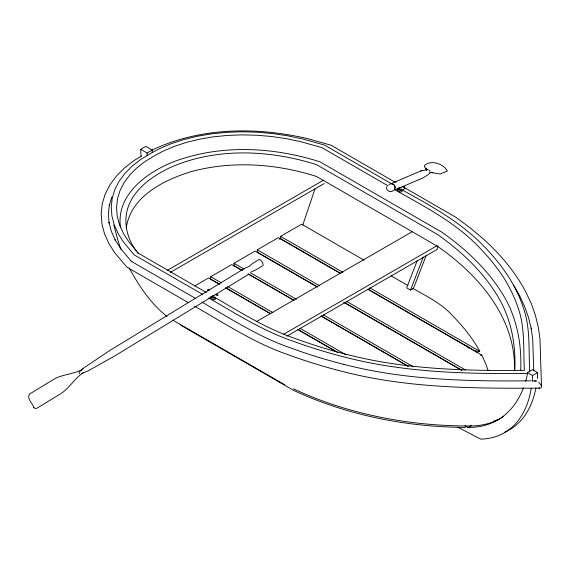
<?xml version="1.0" encoding="UTF-8"?>
<svg xmlns="http://www.w3.org/2000/svg" width="570" height="570" viewBox="0 0 570 570"><rect width="100%" height="100%" fill="white"/><g stroke="black" fill="none" stroke-linecap="round" stroke-linejoin="round"><path stroke-width="0.85" d="M537.254 378.487A136.501 78.81 60 0 0 537.653 372.58L532.53 369.617L527.4 372.58L527.236 374.932A156.821 90.544 60 0 1 525.597 381.351M126.255 227.886C130.758 196.5 163.505 180.206 190.765 171.762C231.94 160.448 276.144 163.561 316.564 176.493L437.496 246.311C478.408 274.562 516.399 318.338 514.432 370.992M426.389 170.295L426.438 169.931M404.686 187.751L456.128 217.448L470.535 228.178L482.776 238.452C499.897 253.814 515.095 271.569 525.832 292.011L531.404 303.96L535.43 315.353L538.372 327.551L539.968 339L541.5 386.638L541.008 387.828L539.655 388.134C473.649 388.562 406.702 388.17 342.37 371.419L342.078 371.348C323.674 366.695 305.513 361.131 287.708 354.547C254.363 343.119 224.958 323.475 194.498 306.197M438.002 245.727L437.076 249.453L286.803 336.214M386.866 186.504C385.092 190.644 390.835 193.308 393.699 190.344M394.868 188.912C396.007 186.518 393.891 183.49 391.248 183.782M111.927 196.814L109.255 205.62L109.383 204.858L108.393 213.871L109.098 222.991L108.97 222.229L111.357 231.37L115.389 240.412L115.04 239.756L120.69 248.62L131.642 261.673L131.164 261.26L195.624 298.473M302.698 225.2L315.11 188.642M430.029 172.667L428.79 174.235L423.368 177.733L394.504 190.081M417.24 260.568L406.688 287.843L410.528 290.059L413.485 288.356L426.317 255.196M410.528 290.059L423.318 257.006M394.832 188.406C395.794 186.682 393.685 183.711 391.996 184.188M405.028 188.528L403.289 189.603M79.65 371.69L82.992 368.555M81.631 369.752L80.926 370.415M79.059 372.317L79.779 373.728M397.589 189.297L397.233 189.831C397.803 191.563 400.568 192.546 402.078 191.506L402.107 190.857M398.572 188.385C397.71 189.546 401.501 190.572 400.867 189.019M83.69 367.985L110.274 350.201L244.815 268.214L248.962 266.525L252.382 263.604L259.314 259.379C261.338 260.006 263.575 263.44 263.034 265.549L256.044 269.817L251.27 271.911M83.405 372.637C74.606 378.202 69.711 387.992 61.004 393.542L36.943 408.205L34.955 408.462L33.758 407.443M141.282 156.102L133.929 160.605L124.566 167.915L116.223 176.301L109.989 184.787L105.094 194.363L102.294 203.611L101.132 213.828L101.994 224.16L104.481 233.707L109.041 243.796L114.905 253.002L126.932 267.18L188.357 302.649M248.477 274.427L113.936 356.414L88.414 370.707L81.774 373.464M503.303 416.67C493.656 423.061 482.042 425.854 470.571 425.982C449.801 426.068 429.039 424.721 408.455 421.985C368.847 416.499 329.795 405.89 293.543 388.861M141.103 156.75A163.348 94.307 60 0 1 140.697 149.319L145.827 146.355L152.233 150.06L152.233 152.504M140.697 149.319L147.11 153.017L152.233 150.06M167.259 270.387L323.389 180.255M170.337 272.382L324.159 183.576M194.933 285.827L208.485 278.003L219.279 284.238M219.172 283.945L210.701 279.058L210.701 276.721L231.783 264.551L241.787 270.33M242.485 270.501L233.999 265.606L233.999 263.269L255.082 251.099L317.447 287.109M317.326 286.81L257.298 252.154L257.298 249.817L278.381 237.647L340.774 273.671M340.596 273.336L280.597 238.702L280.597 236.365L301.68 224.195L364.088 260.226M233.28 265.941L234.811 265.057M279.371 239.336L280.903 238.445M256.536 321.573L412.053 231.783M283.404 334.412L436.606 245.962M532.124 381.451A136.501 78.81 60 0 0 532.53 375.537L537.653 372.58M464.921 425.683L468.006 427.457L471.668 425.348M152.062 150.081C199.992 127.302 255.966 126.661 306.952 138.489L330.978 145.193L394.704 181.987M83.27 368.769C74.235 374.405 63.021 373.991 53.915 379.221L29.854 393.884C25.963 397.988 32.782 403.467 33.844 407.593M534.61 381.18L536.847 381.095M388.854 184.623L390.343 183.989M391.968 183.291L420.831 170.943L428.155 169.568M214.085 296.03L212.268 295.773M480.581 355.395L481.75 355.067L485.697 363.603L487.998 370.108M420.831 170.943L421.736 170.736M427.03 169.532L426.21 169.718M368.284 289.325L476.741 351.939L479.748 351.341C472.844 338.502 463.595 327.087 453.478 316.656C442.37 303.839 427.072 296.535 412.623 288.249M429.744 172.567L432.787 172.724L431.397 172.567L431.96 172.632M527.143 373.421C466.217 374.07 404.55 372.602 345.221 357.248C327.308 352.723 309.638 347.308 292.31 340.903C262.471 330.657 235.852 313.65 208.713 297.932M530.67 380.817C468.098 381.437 404.743 380.154 343.803 364.365L344.102 364.437C325.954 359.855 308.057 354.369 290.501 347.878C258.78 337.005 230.679 318.566 201.766 302.022M532.43 380.838L535.957 380.874M465.405 427.407C406.431 427.023 347.123 415.323 293.543 390.343L181.21 325.484L180.163 324.237M432.131 172.653L440.04 174.028L447.422 171.085C443.802 164.295 432.423 159.75 425.469 164.702C423.161 165.706 425.334 168.036 426.324 169.148L425.697 168.2L426.431 169.803M400.019 188.299L398.751 187.772M209.04 290.814C206.361 290.55 207.922 288.221 209.682 289.859M538.764 387.914L539.655 388.134M457.902 427.279L480.731 439.121A136.501 78.81 60 0 0 531.254 388.27M391.326 183.64L324.558 145.094L302.734 138.987L287.757 135.81L272.46 133.537L257.013 132.19L241.594 131.791L226.376 132.347L211.527 133.85L197.227 136.28L183.633 139.607L170.9 143.804L159.173 148.806L149.668 153.978L140.712 159.465L132.033 166.24L124.773 173.594L119.009 181.438L114.805 189.696L112.204 198.267L111.243 207.053L111.927 215.952L114.257 224.872L118.197 233.707L123.704 242.35L134.271 254.954L202.578 294.384M402.071 189.846C431.07 205.969 460.745 221.972 483.894 246.24C493.271 255.837 501.807 266.233 509.06 277.533C515.401 287.822 520.617 298.78 524.215 310.329C530.492 330.18 528.511 351.227 529.744 371.704M388.042 185.827L321.765 147.559L301.145 141.795L286.717 138.731L271.983 136.536L257.099 135.247L242.243 134.862L227.58 135.396L213.28 136.843L199.507 139.187L186.411 142.393L174.142 146.433L162.849 151.25L153.636 156.273L144.944 161.588L136.593 168.114L129.597 175.197L124.039 182.756L119.985 190.708L117.484 198.966L116.558 207.43L117.221 216.002L119.458 224.594L123.255 233.109L128.564 241.438L138.553 253.337L206.368 292.495M394.212 189.383C424.116 206.376 455.366 222.279 479.356 247.522C488.568 256.963 496.962 267.173 504.087 278.281C510.321 288.392 515.444 299.165 518.985 310.515C525.105 329.859 523.217 350.372 524.4 370.329C464.928 370.992 404.743 369.424 346.831 354.454C329.232 350.009 311.861 344.679 294.833 338.388C266.304 328.577 240.761 312.495 214.847 297.39M391.049 275.794L407.999 285.584M527.4 372.58L532.53 375.537M280.597 236.365L342.884 272.325M369.795 287.864L479.748 351.341M367.743 289.239L481.75 355.067M257.298 249.817L319.592 285.784M346.503 301.323L465.704 370.137M344.266 302.357L462.006 370.336M343.632 302.221L461.436 370.243M233.999 263.269L244.017 269.054M250.18 272.61L296.393 299.293M323.347 314.854L413.471 366.888M248.655 274.063L293.379 299.884M321.138 315.915L408.277 366.225M247.95 273.885L294.134 300.554M321.081 316.108L408.07 366.332M210.701 276.721L221.474 282.941M227.63 286.496L273.03 312.702M299.963 328.256L346.125 354.911M226.105 287.95L270.764 313.735M297.718 329.289L337.754 352.41M225.442 287.8L270.166 313.614M297.918 329.638L336.471 351.897M172.724 320.091L284.751 384.764M396.435 182.037L394.34 181.602L394.789 182.649M166.989 316.4C150.708 303.689 139.009 285.855 129.176 267.936M538.764 382.199L541.008 384.871L541.5 386.638M400.66 187.345L400.995 187.744M137.028 252.268L138.161 253.621M467.079 345.933L468.569 348.092M136.123 250.85C126.519 237.847 122.685 220.127 128.977 204.858C136.251 187.409 152.61 176.301 168.927 168.136C215.139 147.217 268.99 149.625 316.564 164.652L437.496 234.469C459.933 250.337 480.596 269.332 495.444 292.645C510.635 315.602 516.106 343.382 514.803 370.607M401.871 189.005L402.078 190.024C400.568 191.064 397.803 190.081 397.233 188.349M215.125 298.31L215.332 299.328C213.814 300.369 211.057 299.385 210.487 297.647M214.113 296.842C214.634 298.21 211.962 297.554 211.669 296.678M210.551 296.521L211.677 297.597L213.543 298.245L215.068 298.082L215.36 297.198M513.549 285.057L519.819 296.008L519.47 295.353L524.585 306.418L528.525 317.576L531.283 328.769L531.162 328.014L532.722 339.207L533.741 370.92M475.929 350.514L476.741 351.939M121.004 249.354L118.532 242.45L113.793 224.965M120.413 227.102C116.081 193.608 148.521 171.057 176.18 160.818C222.364 144.274 273.757 147.074 320.012 161.852L441.907 232.225C464.778 248.392 485.839 267.729 500.966 291.484C516.349 314.761 521.999 342.905 520.674 370.514M426.417 169.547L426.445 170.152M147.11 153.017L147.11 155.46M523.395 387.928A156.821 90.544 60 0 1 468.006 427.457M497.076 419.926A156.821 90.544 60 0 1 493.926 421.166M535.928 387.899A136.501 78.81 60 0 1 504.842 432.131M428.989 170.387A0.969 0.948 66.8 0 1 430.029 171.264M215.916 294.426C217.597 297.69 219.849 293.464 215.916 294.426M402.662 186.611C404.344 189.874 406.595 185.649 402.662 186.611"/></g></svg>
